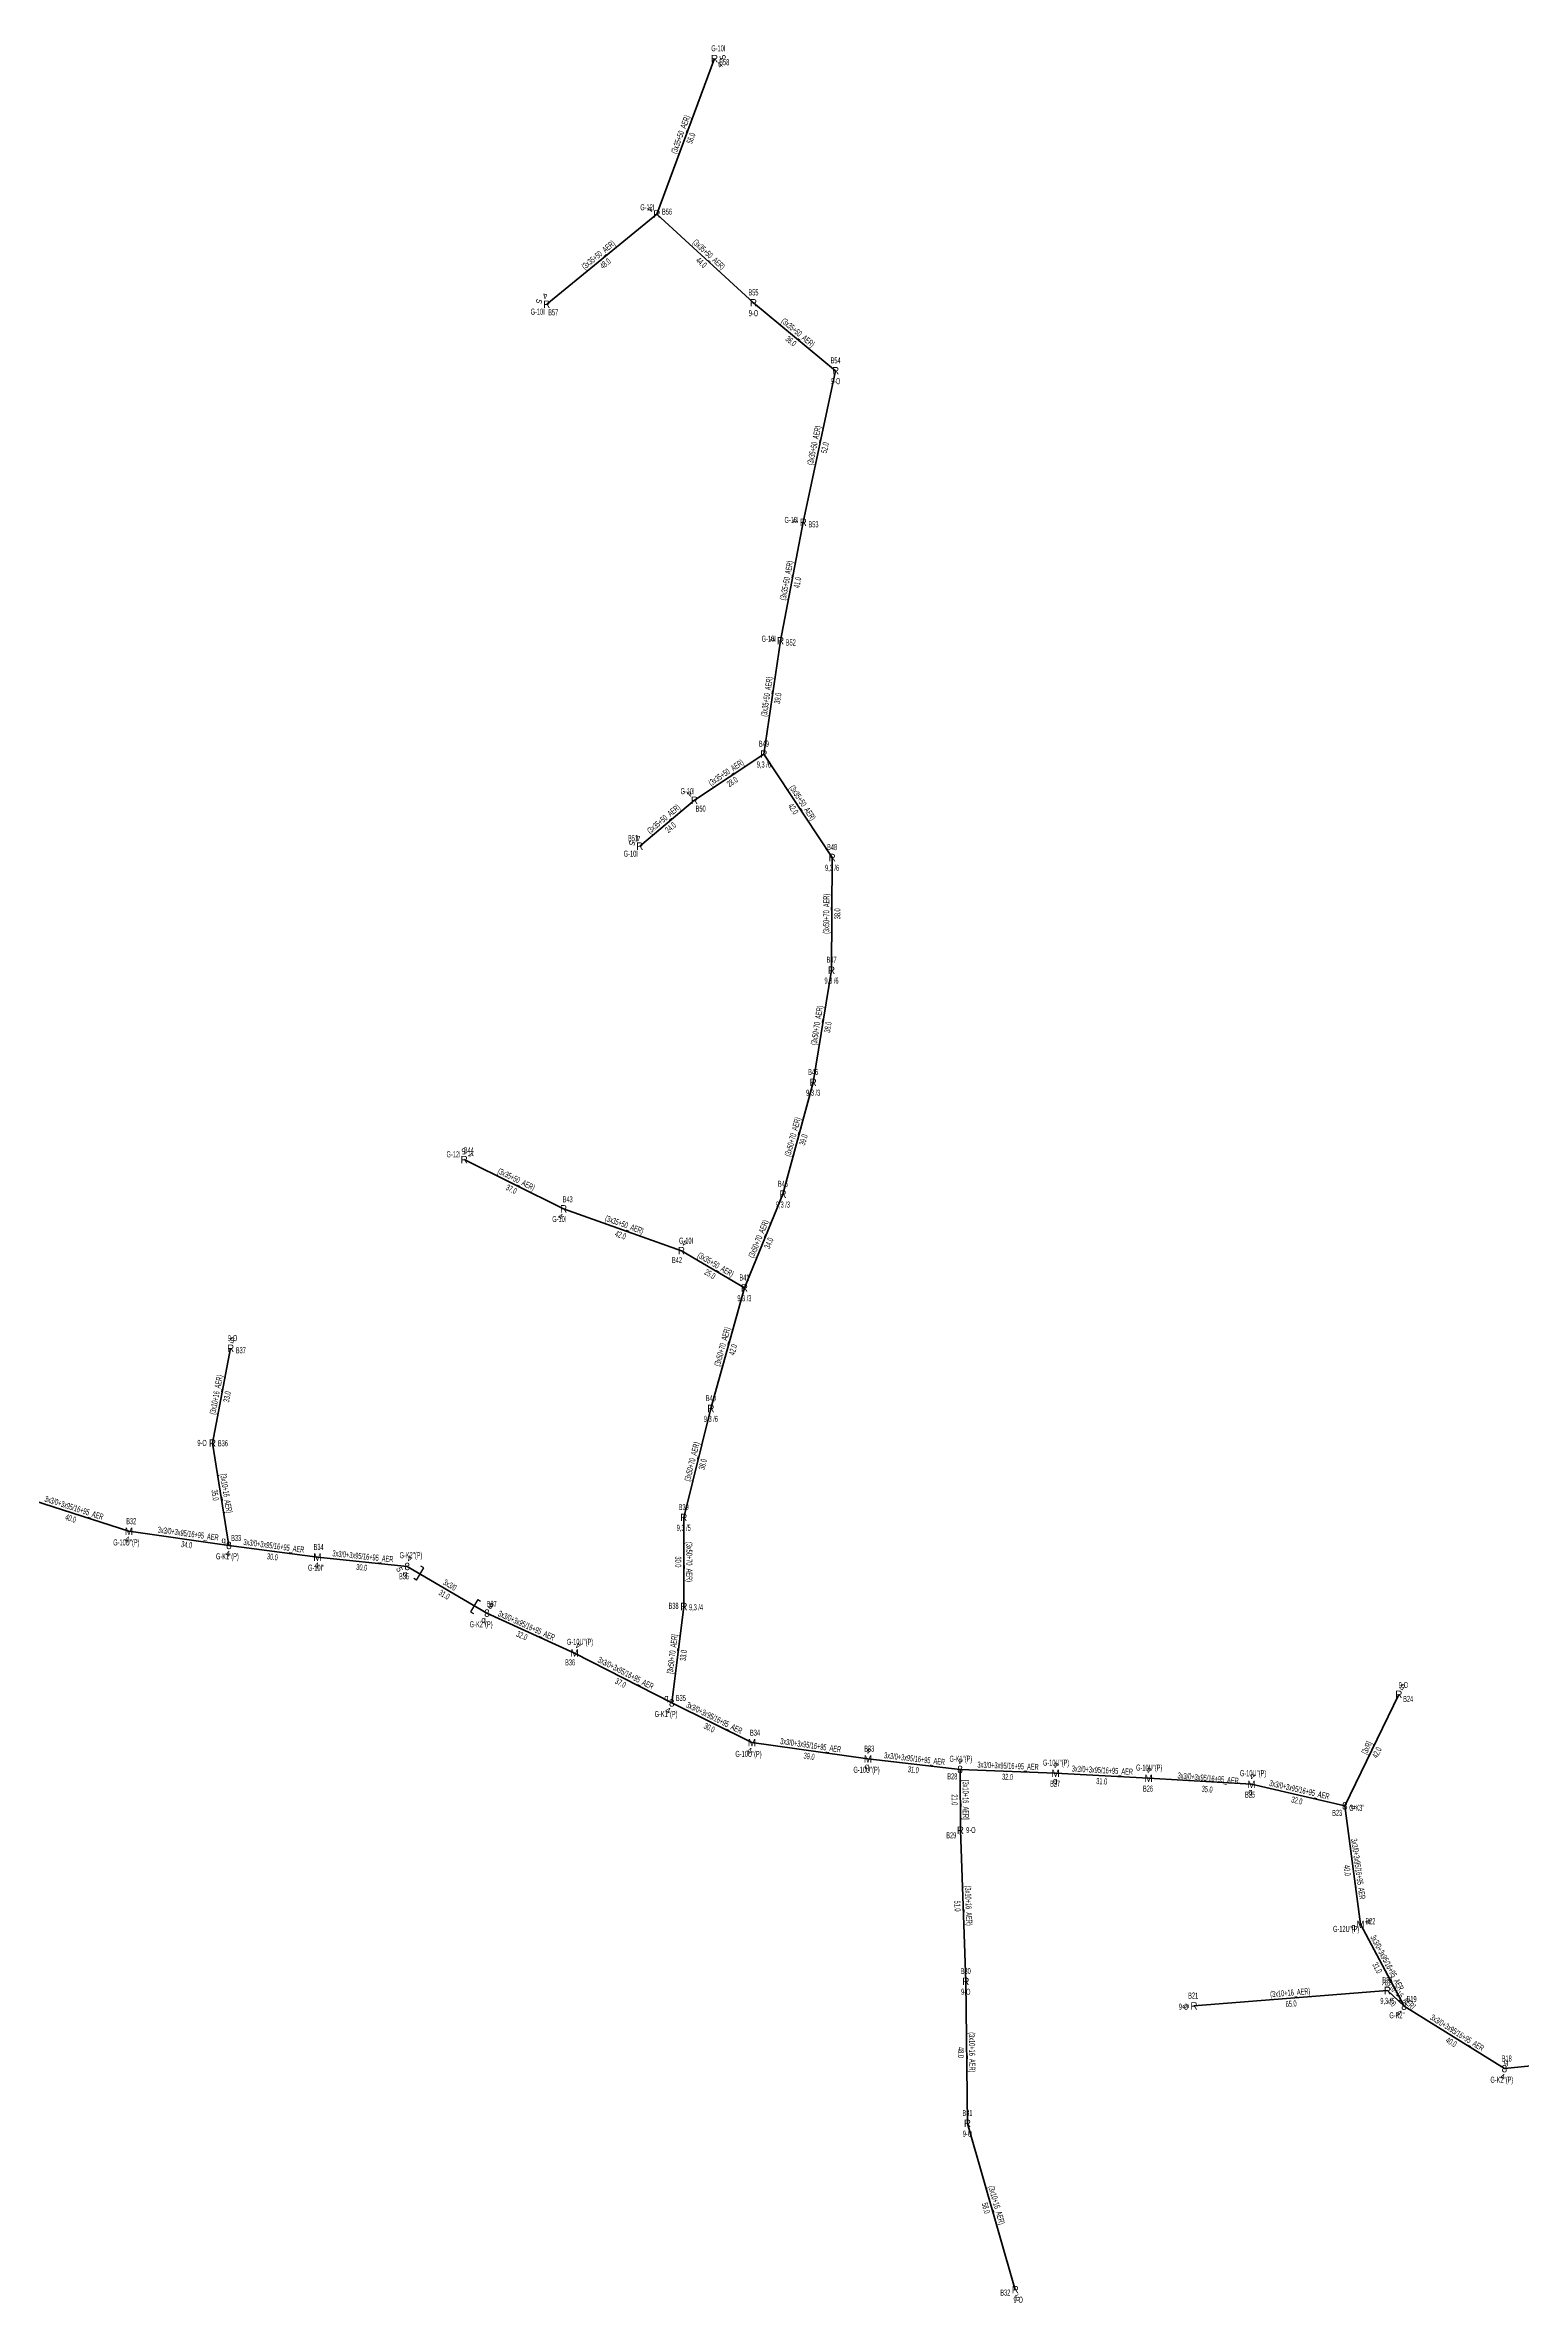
# Model space of a CAD drawing. Header units: millimetres. Extents: x 367507 to 373457, y 4068694 to 4074327.
# Drawn here: x 369785 to 370283, y 4070627 to 4071388 of the extents above; entities that cross this region are included whole.
import ezdxf
from ezdxf.enums import TextEntityAlignment as Align

# ---------------------------------------------------------------- set-up
doc = ezdxf.new("R2010")
doc.units = ezdxf.units.MM
for name, color, linetype, lineweight in [('DIREK_AG_MEVCUT', 120, 'Continuous', 25), ('DIREK_OG_YENI', 10, 'Continuous', 25), ('HAT_AG_HAVAI_BYSK', 3, 'Continuous', 50), ('HAT_AG_HAVAI_MEVCUT', 126, 'Continuous', 50), ('HAT_OG_HAVAI_YENI', 1, 'Continuous', 70)]:
    doc.layers.add(name, color=color, linetype=linetype, lineweight=lineweight)
doc.layers.add('NIA_AG', color=5, linetype='Continuous')
doc.styles.add('Direk', font='B_CAD')
doc.styles.get("Standard").update_dxf_attribs({"font": 'Arial'})

# ---------------------------------------------------------------- blocks, each defined once
blk = doc.blocks.new('AG_NIA', base_point=(-64.4296, 129.8924))
at = {"layer": 'NIA_AG'}
for p, q in [((-64.429604, 132.292432), (-65.529604, 132.292432)), ((-64.429604, 127.492432), (-64.429604, 132.292432)), ((-64.429604, 127.492432), (-65.529604, 127.492432))]:
    blk.add_line(p, q, dxfattribs=at)

msp = doc.modelspace()

# ---------------------------------------------------------------- linework, layer by layer
at = {"layer": 'HAT_AG_HAVAI_BYSK'}
for p, q in [((369841.29, 4070916.58), (369846.806, 4070882.076)), ((370000.14, 4070861.49), (369996.034, 4070828.985)), ((370241.06, 4070831.85), (370222.874, 4070794.244)), ((370093.31, 4070786.03), (370093.208, 4070806.54)), ((370237.2, 4070732), (370242.812408, 4070726.715756))]:
    msp.add_line(p, q, dxfattribs=at)
at = {"layer": 'HAT_AG_HAVAI_MEVCUT'}
for p, q in [((369991.04, 4071330.99), (370010.46, 4071383.42)), ((369953.9, 4071300.57), (369991.04, 4071330.99)), ((370023.58, 4071301.07), (369991.04, 4071330.99)), ((370023.58, 4071301.07), (370051.27, 4071278.15)), ((370040.38, 4071227.05), (370051.27, 4071278.15)), ((370032.72, 4071187.11), (370040.38, 4071227.05)), ((370032.72, 4071187.11), (370027.08, 4071148.89)), ((370027.08, 4071148.89), (370003.69, 4071133.33)), ((370027.08, 4071148.89), (370050.08, 4071114.04)), ((369985.25, 4071117.86), (370003.69, 4071133.33)), ((370050.08, 4071114.04), (370049.89, 4071076.04)), ((370049.89, 4071076.04), (370043.7, 4071038.21)), ((370033.52, 4071000.51), (370043.7, 4071038.21)), ((369926.1, 4071012.17), (369959.6, 4070995.56)), ((370033.52, 4071000.51), (370020.52, 4070968.91)), ((369999.29, 4070981.45), (369959.6, 4070995.56)), ((369999.29, 4070981.45), (370020.52, 4070968.91)), ((370009.24, 4070928.24), (370020.52, 4070968.91)), ((369841.29, 4070916.58), (369847.4, 4070948.54)), ((370009.24, 4070928.24), (370000.08, 4070891.51)), ((370000.08, 4070891.51), (370000.14, 4070861.49)), ((370093.31, 4070786.03), (370095.13, 4070735.07)), ((370095.13, 4070735.07), (370095.68, 4070687.2)), ((370237.2, 4070732), (370172.03, 4070726.81)), ((370111.82, 4070631.11), (370095.68, 4070687.2))]:
    msp.add_line(p, q, dxfattribs=at)
at = {"layer": 'HAT_OG_HAVAI_YENI'}
for p, q in [((369813.104, 4070886.848), (369775.058, 4070899.111)), ((369846.806, 4070882.076), (369813.104, 4070886.848)), ((369876.636849, 4070878.103288), (369846.806, 4070882.076)), ((369876.636849, 4070878.103288), (369906.919, 4070874.98)), ((369933.775, 4070859.25), (369906.919, 4070874.98)), ((369963.309, 4070845.787), (369933.775, 4070859.25)), ((369996.034, 4070828.985), (369963.309, 4070845.787)), ((370023.077, 4070815.582), (369996.034, 4070828.985)), ((370062.157, 4070810.094), (370023.077, 4070815.582)), ((370093.208, 4070806.54), (370062.157, 4070810.094)), ((370125.386, 4070805.259), (370093.208, 4070806.54)), ((370156.731, 4070803.579), (370125.386, 4070805.259)), ((370191.41, 4070801.525), (370156.731, 4070803.579)), ((370222.874, 4070794.244), (370191.41, 4070801.525)), ((370228.145, 4070754.312), (370222.874, 4070794.244)), ((370242.812408, 4070726.715756), (370228.145, 4070754.312)), ((370242.812408, 4070726.715756), (370276.645, 4070705.669)), ((370314.046, 4070709.438), (370276.645, 4070705.669))]:
    msp.add_line(p, q, dxfattribs=at)

# ---------------------------------------------------------------- block references
at = {"layer": 'NIA_AG'}
for p, rotation in [((369911.233413, 4070872.452978), 329.641794), ((369929.460587, 4070861.777022), 149.641794)]:
    msp.add_blockref('AG_NIA', p, dxfattribs=dict(at, rotation=rotation))

# ---------------------------------------------------------------- texts
at = {"layer": 'DIREK_AG_MEVCUT', "linetype": 'ByBlock', "style": 'Direk'}
for p in [(370010.46, 4071383.42), (369991.04, 4071330.99), (369953.9, 4071300.57), (370023.58, 4071301.07), (370051.27, 4071278.15), (370040.38, 4071227.05), (370032.72, 4071187.11), (370027.08, 4071148.89), (370003.69, 4071133.33), (369985.25, 4071117.86), (370050.08, 4071114.04), (370049.89, 4071076.04), (370043.7, 4071038.21), (369926.1, 4071012.17), (369959.6, 4070995.56), (370033.52, 4071000.51), (369999.29, 4070981.45), (370020.52, 4070968.91), (369847.4, 4070948.54), (370009.24, 4070928.24), (369841.29, 4070916.58), (370000.08, 4070891.51), (370000.14, 4070861.49), (370241.06, 4070831.85), (370093.31, 4070786.03), (370095.13, 4070735.07), (370237.2, 4070732), (370172.03, 4070726.81), (370095.68, 4070687.2), (370111.82, 4070631.11)]:
    msp.add_text('R', height=2.5, dxfattribs=at).set_placement(p, align=Align.MIDDLE_CENTER)
at = {"layer": 'DIREK_AG_MEVCUT', "linetype": 'ByBlock', "width": 0.53}
for s, p in [('G-10I', (370011.742753, 4071386.883168)), ('B58', (370013.74209, 4071382.204318)), ('G-12I', (369987.822236, 4071333.285417)), ('B56', (369994.442742, 4071331.809358)), ('B55', (370023.58, 4071304.57)), ('G-10I', (369950.859592, 4071298.079714)), ('B57', (369956.117761, 4071297.862319)), ('9-O', (370023.58, 4071297.57)), ('B54', (370051.27, 4071281.65)), ('9-O', (370051.27, 4071274.65)), ('G-10I', (370036.415521, 4071227.85252)), ('B53', (370043.810422, 4071226.355588)), ('G-10I', (370028.728876, 4071187.786881)), ('B52', (370036.170725, 4071186.524769)), ('B49', (370027.08, 4071152.39)), ('9,3 /6', (370027.08, 4071145.39)), ('G-10I', (370001.393113, 4071136.398747)), ('B50', (370005.787268, 4071130.527953)), ('B51', (369983.000499, 4071120.54137)), ('B48', (370050.08, 4071117.54)), ('G-10I', (369982.242338, 4071115.33676)), ('9,3 /6', (370050.08, 4071110.54)), ('B47', (370049.89, 4071079.54)), ('9,3 /6', (370049.89, 4071072.54)), ('B46', (370043.7, 4071041.71)), ('9,3 /3', (370043.7, 4071034.71)), ('G-12I', (369922.518041, 4071013.94601)), ('B44', (369927.654755, 4071015.305719)), ('B45', (370033.52, 4071004.01)), ('B43', (369960.965977, 4070998.782438)), ('9,3 /3', (370033.52, 4070997.01)), ('G-10I', (369958.149343, 4070992.137796)), ('G-10I', (370000.872847, 4070984.833644)), ('B42', (369997.806968, 4070978.279729)), ('B41', (370020.52, 4070972.41)), ('9,3 /3', (370020.52, 4070965.41)), ('9-O', (369848.058412, 4070951.984002)), ('B37', (369850.837742, 4070947.882785)), ('B40', (370009.24, 4070931.74)), ('9,3 /6', (370009.24, 4070924.74)), ('9-O', (369837.756469, 4070916.633666)), ('B36', (369844.789596, 4070916.526849)), ('B39', (370000.08, 4070895.01)), ('9,3 /5', (370000.08, 4070888.01)), ('B38', (369996.646687, 4070861.706258)), ('9,3 /4', (370004.228183, 4070861.236916)), ('9-O', (370242.590187, 4070835.014204)), ('B24', (370244.210901, 4070830.326246)), ('B29', (370090.240411, 4070784.348446)), ('9-O', (370096.843205, 4070786.101862)), ('B30', (370095.13, 4070738.57)), ('9-O', (370095.13, 4070731.57)), ('B21', (370171.752147, 4070730.298954)), ('9,3 /6', (370237.2, 4070728.5)), ('B20', (370237.2, 4070735.5)), ('9-O', (370168.507318, 4070726.529461)), ('B31', (370095.68, 4070690.7)), ('9-O', (370095.68, 4070683.7)), ('B32', (370108.456482, 4070630.142142)), ('9-O', (370112.790454, 4070627.737462))]:
    msp.add_text(s, height=2.05, dxfattribs=at).set_placement(p, align=Align.MIDDLE_CENTER)
at = {"layer": 'DIREK_AG_MEVCUT', "color": 32, "style": 'Direk'}
for s, rotation, p in [('5', 459.67544, (370013.220172, 4071383.890587)), ('4', 399.67544, (370012.247626, 4071381.264915)), ('4', 234.497538, (369988.760546, 4071332.616066)), ('5', 249.319637, (369951.280418, 4071301.558832)), ('4', 189.319637, (369953.446562, 4071303.333041)), ('4', 258.556394, (370037.635663, 4071227.605529)), ('4', 260.37442, (370029.95942, 4071187.578185)), ('4', 216.814018, (370002.012185, 4071135.571637)), ('5', 249.994535, (369982.618952, 4071118.817907)), ('4', 189.994535, (369984.764048, 4071120.617508)), ('5', 543.626825, (369925.922878, 4071014.964392)), ('4', 483.626825, (369928.431454, 4071013.720588)), ('4', 337.028131, (369958.507218, 4070992.98205)), ('4', 154.930107, (370000.476426, 4070983.986216)), ('5', 529.176989, (369847.925772, 4070951.290193)), ('5', 514.191912, (370242.279003, 4070834.370721)), ('5', 274.553304, (370169.238837, 4070726.587718)), ('5', 376.053269, (370112.594287, 4070628.419186))]:
    msp.add_text(s, height=2, rotation=rotation, dxfattribs=at).set_placement(p, align=Align.MIDDLE_CENTER)
at = {"layer": 'DIREK_OG_YENI', "width": 0.53}
for s, p in [('B32', (369813.889077, 4070890.258814)), ("G-10U''(P)", (369812.238067, 4070883.085904)), ('B33', (369849.248331, 4070884.582994)), ('B34', (369877.047452, 4070881.579119)), ("G-K1''(P)", (369846.299869, 4070878.391883)), ("G-10I''", (369876.218165, 4070874.559048)), ("G-K2''(P)", (369908.163225, 4070878.781447)), ('B35', (369905.830273, 4070871.65364)), ('B37', (369935.387433, 4070862.356454)), ("G-K2''(P)", (369931.821493, 4070855.486445)), ('B36', (369961.783407, 4070842.63699)), ("G-10U''(P)", (369965.139918, 4070849.567439)), ('B35', (369999.118032, 4070830.639916)), ("G-K1''(P)", (369994.131505, 4070825.21389)), ('B34', (370024.110741, 4070818.925857)), ('B33', (370062.599401, 4070813.565928)), ("G-10U''(P)", (370021.903071, 4070811.784677)), ("G-10U''(P)", (370061.688213, 4070806.414991)), ("G-K1''(P)", (370093.486275, 4070810.152716)), ("G-10U''(P)", (370125.552871, 4070808.832151)), ("G-10U''(P)", (370156.933228, 4070807.163813)), ("G-10U''(P)", (370191.950324, 4070805.270203)), ('B28', (370090.602001, 4070804.203599)), ('B27', (370125.222724, 4070801.762811)), ('B26', (370156.533869, 4070800.084556)), ('B25', (370190.910226, 4070798.060866)), ('B23', (370220.283036, 4070791.890937)), ("G-K3''", (370226.901854, 4070793.59565)), ("G-12U''(P)", (370223.31375, 4070752.765031)), ('B22', (370231.47829, 4070755.379321)), ('B19', (370245.369947, 4070729.105107)), ("G-K2''", (370240.459475, 4070723.65821)), ('B18', (370277.436218, 4070709.078395)), ("G-K2''(P)", (370275.771656, 4070701.905723))]:
    msp.add_text(s, height=2.05, dxfattribs=at).set_placement(p, align=Align.MIDDLE_CENTER)
at = {"layer": 'DIREK_OG_YENI', "color": 32, "style": 'Direk'}
for s, rotation, p in [('4', 347.037825, (369812.475938, 4070884.119349)), ('4', 352.177564, (369846.42491, 4070879.302055)), ('4', 353.262826, (369876.308367, 4070875.322622)), ('5', 290.759185, (369904.30078, 4070873.987565)), ('4', 161.876577, (369907.789982, 4070877.641088)), ('5', 151.104909, (369935.127981, 4070861.701417)), ('4', 152.568021, (369935.064947, 4070861.735163)), ('4', 154.15846, (369964.529474, 4070848.307008)), ('4', 333.229412, (369994.772826, 4070826.485112)), ('4', 342.821193, (370022.250007, 4070812.906915)), ('4', 172.738376, (370062.510921, 4070812.871542)), ('4', 175.595394, (370093.423038, 4070809.33173)), ('4', 177.32616, (370125.516621, 4070808.055952)), ('4', 176.771221, (370156.888704, 4070806.374555)), ('4', 171.790534, (370191.809819, 4070804.296307)), ('4', 440.855724, (370225.638416, 4070793.799021)), ('4', 107.755094, (370230.811632, 4070755.165857)), ('4', 322.419935, (370241.104774, 4070724.496751)), ('4', 346.934645, (370276.012025, 4070702.941484))]:
    msp.add_text(s, height=2, rotation=rotation, dxfattribs=at).set_placement(p, align=Align.MIDDLE_CENTER)
at = {"layer": 'DIREK_OG_YENI', "style": 'Direk'}
for s, p in [('M', (369813.104, 4070886.848)), ('8', (369846.806, 4070882.076)), ('M', (369876.636849, 4070878.103288)), ('8', (369906.919, 4070874.98)), ('8', (369933.775, 4070859.25)), ('M', (369963.309, 4070845.787)), ('8', (369996.034, 4070828.985)), ('M', (370023.077, 4070815.582)), ('M', (370062.157, 4070810.094)), ('8', (370093.208, 4070806.54)), ('M', (370125.386, 4070805.259)), ('M', (370156.731, 4070803.579)), ('M', (370191.41, 4070801.525)), ('8', (370222.874, 4070794.244)), ('M', (370228.145, 4070754.312)), ('8', (370242.812408, 4070726.715756)), ('8', (370276.645, 4070705.669))]:
    msp.add_text(s, height=2.5, dxfattribs=at).set_placement(p, align=Align.MIDDLE_CENTER)
at = {"layer": 'DIREK_OG_YENI', "color": 4, "style": 'Direk'}
for p in [(369845.038233, 4070883.843767), (369906.141338, 4070872.604028), (369932.623262, 4070857.031104), (369994.266233, 4070830.752767), (370061.840999, 4070807.614052), (370125.269374, 4070802.761722), (370191.053019, 4070799.050618), (370225.764078, 4070753.549628), (370277.210156, 4070708.104282)]:
    msp.add_text('q', height=2, dxfattribs=at).set_placement(p, align=Align.MIDDLE_CENTER)
at = {"layer": 'HAT_AG_HAVAI_BYSK', "lineweight": 30, "width": 0.53}
for s, rotation, p in [('[3x10+16_AER]', 279.082764, (369844.887342, 4070899.462182, 184923.403)), ('[3x50+70_AER]', 442.800584, (369997.243701, 4070845.344025, 184998.017)), ('[3xR]', 424.191912, (370231.201781, 4070813.417054, 185111.437)), ('[3x10+16_AER]', 270.28494, (370094.108989, 4070796.289227, 185046.604)), ('[3x10+16_AER]', 316.725003, (370240.58888, 4070729.976739, 185121.406204))]:
    msp.add_text(s, height=2.05, rotation=rotation, dxfattribs=at).set_placement(p, align=Align.CENTER)
for s, rotation, p in [('35.0', 279.082764, (369843.208658, 4070899.193818, 184923.403)), ('33.0', 442.800584, (369998.930299, 4070845.130975, 184998.017)), ('42.0', 424.191912, (370232.732219, 4070812.676946, 185111.437)), ('21.0', 270.28494, (370092.409011, 4070796.280773, 185046.604)), ('8.0', 316.725003, (370239.423529, 4070728.739017, 185121.406204))]:
    msp.add_text(s, height=2.05, rotation=rotation, dxfattribs=at).set_placement(p, align=Align.TOP_CENTER)
at = {"layer": 'HAT_AG_HAVAI_MEVCUT', "lineweight": 30, "width": 0.53}
for s, rotation, p in [('(3x35+50_AER)', 69.67544, (369999.952921, 4071357.500237, 185005.23)), ('(3x35+50_AER)', 39.319637, (369971.931401, 4071316.43758, 184995.52)), ('(3x35+50_AER)', 317.401969, (370007.885323, 4071316.655702, 184995.52)), ('(3x35+50_AER)', 320.38423, (370037.966991, 4071290.264787, 185025.635)), ('(3x35+50_AER)', 77.96958, (370044.993668, 4071252.777166, 185025.635)), ('(3x35+50_AER)', 79.143208, (370035.715214, 4071207.240102, 185020.19)), ('(3x35+50_AER)', 441.605632, (370029.059106, 4071168.124088, 185013.54)), ('(3x35+50_AER)', 393.633501, (370014.914203, 4071141.817708, 185001.845)), ('(3x35+50_AER)', 303.423666, (370039.289427, 4071131.933202, 185025.04)), ('(3x35+50_AER)', 39.994535, (369993.923693, 4071126.24619, 185001.845)), ('(3x50+70_AER)', 449.713523, (370049.135011, 4071095.04425, 185024.945)), ('(3x50+70_AER)', 440.707228, (370045.956155, 4071057.262257, 185021.85)), ('(3x50+70_AER)', 74.889008, (370037.789391, 4071019.581586, 185021.85)), ('(3x35+50_AER)', 333.626825, (369943.227583, 4071004.626532, 184979.8)), ('(3x35+50_AER)', 340.429437, (369979.729722, 4070989.305895, 184979.8)), ('(3x50+70_AER)', 427.638106, (370026.233921, 4070985.033387, 185010.26)), ('(3x35+50_AER)', 329.430776, (370010.337292, 4070975.911863, 185010.26)), ('(3x50+70_AER)', 74.498416, (370014.06092, 4070948.802175, 185010.26)), ('(3x10+16_AER)', 79.176989, (369843.51012, 4070932.719609, 184923.7)), ('(3x50+70_AER)', 435.996795, (370003.83526, 4070910.08068, 185000.04)), ('(3x50+70_AER)', 270.114515, (370000.959998, 4070876.501699, 185000.07)), ('(3x10+16_AER)', 272.045408, (370095.069458, 4070760.580338, 185047.565)), ('(3x10+16_AER)', 364.553304, (370204.547521, 4070730.252317, 185086.015)), ('(3x10+16_AER)', 270.658268, (370096.254944, 4070711.144765, 185047.84)), ('(3x10+16_AER)', 286.053269, (370104.566854, 4070659.390051, 185047.84))]:
    msp.add_text(s, height=2.05, rotation=rotation, dxfattribs=at).set_placement(p, align=Align.CENTER)
for s, rotation, p in [('56.0', 69.67544, (370001.547079, 4071356.909763, 185005.23)), ('48.0', 39.319637, (369973.008599, 4071315.12242, 184995.52)), ('44.0', 317.401969, (370006.734677, 4071315.404298, 184995.52)), ('36.0', 320.38423, (370036.883009, 4071288.955213, 185025.635)), ('52.0', 77.96958, (370046.656332, 4071252.422834, 185025.635)), ('41.0', 79.143208, (370037.384786, 4071206.919898, 185020.19)), ('39.0', 441.605632, (370030.740894, 4071167.875912, 185013.54)), ('28.0', 393.633501, (370015.855797, 4071140.402292, 185001.845)), ('24.0', 39.994535, (369995.016307, 4071124.94381, 185001.845)), ('42.0', 303.423666, (370037.870573, 4071130.996798, 185025.04)), ('38.0', 449.713523, (370050.834989, 4071095.03575, 185024.945)), ('38.0', 440.707228, (370047.633845, 4071056.987743, 185021.85)), ('39.0', 74.889008, (370039.430609, 4071019.138414, 185021.85)), ('37.0', 333.626825, (369942.472417, 4071003.103468, 184979.8)), ('42.0', 340.429437, (369979.160278, 4070987.704105, 184979.8)), ('34.0', 427.638106, (370027.806079, 4070984.386613, 185010.26)), ('25.0', 329.430776, (370009.472708, 4070974.448137, 185010.26)), ('42.0', 74.498416, (370015.69908, 4070948.347825, 185010.26)), ('33.0', 79.176989, (369845.17988, 4070932.400391, 184923.7)), ('38.0', 435.996795, (370005.48474, 4070909.66932, 185000.04)), ('30.0', 270.114515, (369999.260002, 4070876.498301, 185000.07)), ('51.0', 272.045408, (370093.370542, 4070760.519662, 185047.565)), ('65.0', 364.553304, (370204.682479, 4070728.557683, 185086.015)), ('48.0', 270.658268, (370094.555056, 4070711.125235, 185047.84)), ('58.0', 286.053269, (370102.933146, 4070658.919949, 185047.84))]:
    msp.add_text(s, height=2.05, rotation=rotation, dxfattribs=at).set_placement(p, align=Align.TOP_CENTER)
at = {"layer": 'HAT_OG_HAVAI_YENI', "lineweight": 30, "width": 0.53}
for s, rotation, p in [('3x3/0+3x95/16+95_AER', 342.134813, (369794.341762, 4070893.788514, 184887.529)), ('3x3/0+3x95/16+95_AER', 352.330452, (369832.947194, 4070885.033446, 184906.552111)), ('3x3/0+3x95/16+95_AER', 352.414291, (369861.833632, 4070880.932205, 184923.403)), ('3x3/0+3x95/16+95_AER', 354.111361, (369891.865131, 4070877.387158, 184953.4595)), ('3x3/0', 329.641794, (369920.776594, 4070867.84845, 184953.4595)), ('3x3/0+3x95/16+95_AER', 335.946558, (369946.678889, 4070854.14081, 184964.678038)), ('3x3/0+3x95/16+95_AER', 332.822671, (369980.059734, 4070838.142158, 184981.6545)), ('3x3/0+3x95/16+95_AER', 333.636153, (370009.932959, 4070823.045093, 184998.017)), ('3x3/0+3x95/16+95_AER', 352.006234, (370042.735206, 4070813.679741, 185011.5385)), ('3x3/0+3x95/16+95_AER', 353.470519, (370077.779157, 4070809.161486, 185031.0785)), ('3x3/0+3x95/16+95_AER', 357.72027, (370109.330812, 4070806.748827, 185046.604)), ('3x3/0+3x95/16+95_AER', 356.93205, (370141.103992, 4070805.267782, 185062.693)), ('3x3/0+3x95/16+95_AER', 354.725189, (370176.724924, 4070802.586666)), ('3x3/0+3x95/16+95_AER', 346.970677, (370207.333632, 4070798.712617, 185095.705)), ('3x3/0+3x95/16+95_AER', 278.02881, (370226.385207, 4070772.873282, 185111.471064)), ('3x3/0+3x95/16+95_AER', 297.990652, (370236.229275, 4070740.912806, 185114.0725)), ('3x3/0+3x95/16+95_AER', 328.114866, (370260.17769, 4070716.914121, 185138.3225))]:
    msp.add_text(s, height=2.05, rotation=rotation, dxfattribs=at).set_placement(p, align=Align.CENTER)
for s, rotation, p in [('40.0', 342.134813, (369793.820238, 4070892.170486, 184887.529)), ('34.0', 352.330452, (369832.720312, 4070883.348654, 184906.552111)), ('30.0', 352.414291, (369861.609217, 4070879.247083, 184923.403)), ('30.0', 354.111361, (369891.690719, 4070875.696129, 184953.4595)), ('31.0', 329.641794, (369919.917406, 4070866.38155, 184953.4595)), ('32.0', 335.946558, (369945.985989, 4070852.588429, 184964.678038)), ('37.0', 332.822671, (369979.283266, 4070836.629842, 184981.6545)), ('30.0', 333.636153, (370009.178041, 4070821.521907, 184998.017)), ('39.0', 352.006234, (370042.498794, 4070811.996259, 185011.5385)), ('31.0', 353.470519, (370077.585843, 4070807.472514, 185031.0785)), ('32.0', 357.72027, (370109.263188, 4070805.050173, 185046.604)), ('31.0', 356.93205, (370141.013008, 4070803.570218, 185062.693)), ('35.0', 354.725189, (370176.568638, 4070800.893865)), ('32.0', 346.970677, (370206.950368, 4070797.056383, 185095.705)), ('40.0', 278.02881, (370224.701871, 4070772.635841, 185111.471064)), ('31.0', 297.990652, (370234.728134, 4070740.11495, 185114.0725)), ('40.0', 328.114866, (370259.279719, 4070715.470636, 185138.3225))]:
    msp.add_text(s, height=2.05, rotation=rotation, dxfattribs=at).set_placement(p, align=Align.TOP_CENTER)

doc.saveas('drawing.dxf')
